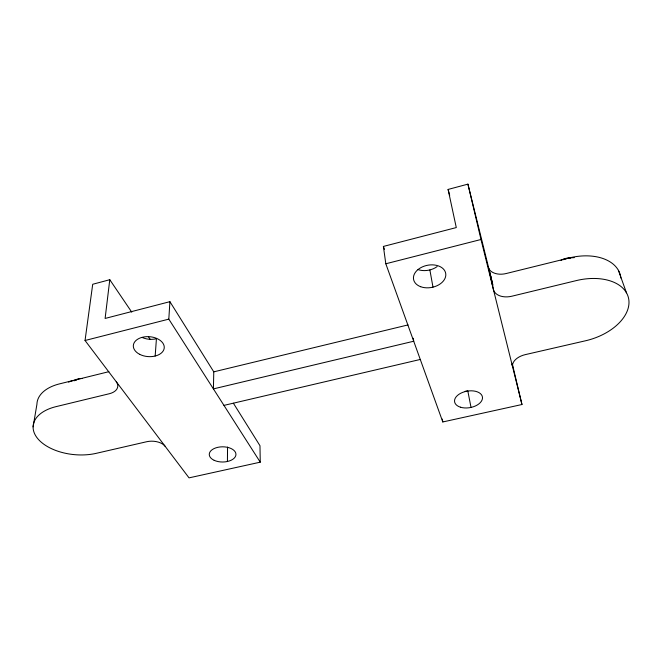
<?xml version="1.0" encoding="UTF-8"?>
<svg xmlns="http://www.w3.org/2000/svg" width="662" height="662" viewBox="0 0 662 662"><rect width="100%" height="100%" fill="white"/><g stroke="black" fill="none" stroke-linecap="round" stroke-linejoin="round"><path stroke-width="0.99" d="M227.422 461.497L227.554 447.065M233.388 403.208L259.976 445.733L260.257 462.167L189.034 477.865L85.042 340.5L92.705 284.271L109.784 279.712L105.109 318.447L169.911 301.673L213.776 371.845L213.412 388.892L413.717 341.228L413.245 338.224M260.257 462.167L168.81 319.134L169.911 301.673M155.165 356.04L156.431 338.729A15.267 10.021 4.6 0 1 142.231 337.496M33.1 426.882L36.931 404.259A42.699 25.065 5.8 0 1 59.539 383.869L108.874 371.68M512.338 364.009L521.962 404.515L442.795 421.959L385.814 263.774L383.389 246.438L456.284 227.571L448.1 189.431L467.926 184.135L490.277 274.399M85.042 340.5L168.81 319.134M385.814 263.774L480.993 239.495L467.926 184.135M213.776 371.845L408.065 324.91M223.955 405.384L420.279 359.458M109.784 279.712L131.763 312.15M148.528 336.908L150.266 339.465M618.399 270.319L626.475 292.819M383.389 246.438L384.423 249.351M448.1 189.431L449.713 195.414M492.743 284.37L490.525 275.4L492.876 285.339M492.619 285.272L488.862 268.83A16.236 11.014 -14.9 0 0 506.182 273.53L569.237 257.948A47.747 30.444 -16.8 0 1 620.84 277.999M480.993 239.495L521.962 404.515M511.949 364.067L512.645 366.971A15.118 9.119 -12.8 0 1 525.272 354.633L585.564 340.764A48.756 30.278 -16.2 0 0 628.768 299.381A48.756 30.278 -16.2 0 0 576.395 280.572L511.9 296.204A16.583 10.964 -14.4 0 1 493.422 289.559L488.862 268.83M471.021 407.42L467.794 390.853A13.927 8.424 -10.1 0 1 465.129 391.292M429.87 269.93L432.989 287.151M442.299 419.046L442.795 421.959M437.143 266.571A16.087 11.304 -11.1 0 1 418.003 269.575M165.111 446.262A13.869 7.878 2.5 0 0 146.674 441.728L96.255 453.329A43.51 24.817 5.4 0 1 38.032 438.98A43.51 24.817 5.4 0 1 56.063 406.633L109.346 393.725A15.251 9.26 5.5 0 0 116.28 381.767M68.6 382.139A19.645 11.759 6.1 0 1 76.701 379.971M74.061 380.89A10.46 6.314 6.2 0 1 82.452 378.523M563.064 259.744A21.937 14.241 -17.2 0 1 566.771 258.594M567.715 258.379A21.937 14.241 -17.2 0 1 574.293 257.65M560.987 260.332A11.676 7.638 -17.3 0 1 570.619 257.948M460.462 407.204A14.125 8.358 -9.9 0 0 482.449 398.59A14.125 8.358 -9.9 0 0 462.647 392.392A14.125 8.358 -9.9 0 0 460.462 407.204M420.676 286.72A16.351 11.279 -10.9 0 0 445.791 275.458A16.351 11.279 -10.9 0 0 422.414 266.869A16.351 11.279 -10.9 0 0 420.676 286.72M214.165 460.313A13.348 7.605 -0.1 0 0 235.78 455.613A13.348 7.605 -0.1 0 0 217.881 447.305A13.348 7.605 -0.1 0 0 214.165 460.313M139.657 354.319A15.507 9.98 4.3 0 0 164.176 348.402A15.507 9.98 4.3 0 0 142.52 337.239A15.507 9.98 4.3 0 0 139.657 354.319"/></g></svg>
